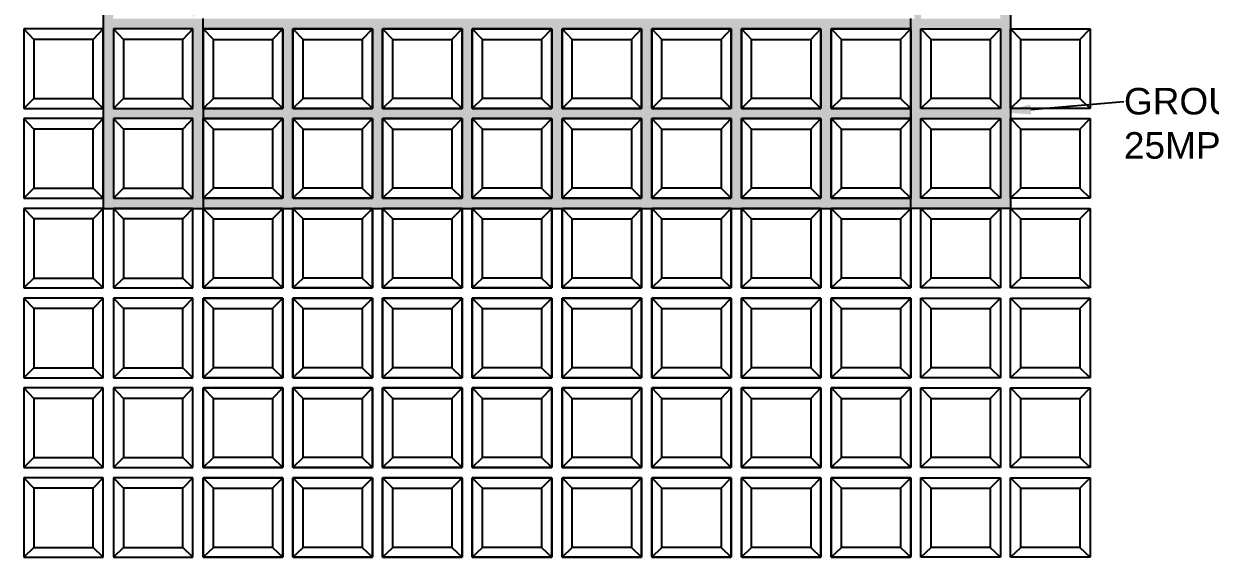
# Model space of a CAD drawing. Header units: inches. Extents: x -6483 to 5836, y -464 to 6086.
# Drawn here: x -6483 to -664, y -464 to 2151 of the extents above; entities that cross this region are included whole.
import ezdxf
from ezdxf import colors
from ezdxf.entities.mleader import LeaderData, LeaderLine
from ezdxf.math import Vec2, Vec3

# ---------------------------------------------------------------- set-up
doc = ezdxf.new("R2010")
doc.units = ezdxf.units.IN
doc.header["$MEASUREMENT"] = 0
doc.linetypes.add('HIDDEN', pattern=[0.375, 0.25, -0.125])
doc.styles.get("Standard").update_dxf_attribs({"font": 'arial.ttf'})

# ---------------------------------------------------------------- blocks, each defined once
blk = doc.blocks.new('*U2')
at = {"linetype": 'HIDDEN'}
for p, q in [((-195, 195), (-195, -195)), ((195, 195), (-195, 195)), ((195, -195), (195, 195)), ((-195, -195), (195, -195))]:
    blk.add_line(p, q, dxfattribs=at)
blk = doc.blocks.new('*U3')
at = {"color": 0, "linetype": 'ByBlock', "lineweight": -2, "transparency": 16777216}
for p in [(0, 0), (440, 0), (880, 0), (1320, 0), (1760, 0), (2200, 0), (2640, 0), (3080, 0), (0, -440), (440, -440), (880, -440), (1320, -440), (1760, -440), (2200, -440), (2640, -440), (3080, -440), (0, -880), (440, -880), (880, -880), (1320, -880), (1760, -880), (2200, -880), (2640, -880), (3080, -880), (0, -1320), (440, -1320), (880, -1320), (1320, -1320), (1760, -1320), (2200, -1320), (2640, -1320), (3080, -1320), (0, -1760), (440, -1760), (880, -1760), (1320, -1760), (1760, -1760), (2200, -1760), (2640, -1760), (3080, -1760), (0, -2200), (440, -2200), (880, -2200), (1320, -2200), (1760, -2200), (2200, -2200), (2640, -2200), (3080, -2200)]:
    blk.add_blockref('*U2', p, dxfattribs=at)
blk = doc.blocks.new('*U4')
for p, q in [((-195, 195), (195, 195)), ((-195, -195), (-195, 195)), ((195, 195), (195, -195)), ((195, -195), (-195, -195))]:
    blk.add_line(p, q)
blk = doc.blocks.new('*U5')
at = {"color": 0, "linetype": 'ByBlock', "lineweight": -2, "transparency": 16777216}
for p in [(0, 0), (440, 0), (880, 0), (1320, 0), (1760, 0), (2200, 0), (2640, 0), (3080, 0), (0, -440), (440, -440), (880, -440), (1320, -440), (1760, -440), (2200, -440), (2640, -440), (3080, -440), (0, -880), (440, -880), (880, -880), (1320, -880), (1760, -880), (2200, -880), (2640, -880), (3080, -880), (0, -1320), (440, -1320), (880, -1320), (1320, -1320), (1760, -1320), (2200, -1320), (2640, -1320), (3080, -1320), (0, -1760), (440, -1760), (880, -1760), (1320, -1760), (1760, -1760), (2200, -1760), (2640, -1760), (3080, -1760), (0, -2200), (440, -2200), (880, -2200), (1320, -2200), (1760, -2200), (2200, -2200), (2640, -2200), (3080, -2200)]:
    blk.add_blockref('*U4', p, dxfattribs=at)
blk = doc.blocks.new('*U6')
blk.add_lwpolyline([(145, 145), (145, -145), (-145, -145), (-145, 145)], close=True)
blk = doc.blocks.new('*U7')
at = {"color": 0, "linetype": 'ByBlock', "lineweight": -2, "transparency": 16777216}
for p in [(0, 0), (440, 0), (880, 0), (1320, 0), (1760, 0), (2200, 0), (2640, 0), (3080, 0), (0, -440), (440, -440), (880, -440), (1320, -440), (1760, -440), (2200, -440), (2640, -440), (3080, -440), (0, -880), (440, -880), (880, -880), (1320, -880), (1760, -880), (2200, -880), (2640, -880), (3080, -880), (0, -1320), (440, -1320), (880, -1320), (1320, -1320), (1760, -1320), (2200, -1320), (2640, -1320), (3080, -1320), (0, -1760), (440, -1760), (880, -1760), (1320, -1760), (1760, -1760), (2200, -1760), (2640, -1760), (3080, -1760), (0, -2200), (440, -2200), (880, -2200), (1320, -2200), (1760, -2200), (2200, -2200), (2640, -2200), (3080, -2200)]:
    blk.add_blockref('*U6', p, dxfattribs=at)

msp = doc.modelspace()

# ---------------------------------------------------------------- hatches: boundary and pattern name
h = msp.add_hatch()
h.set_pattern_fill('AR-CONC', color=256, scale=10)
h.set_pattern_definition([(50, (0, 0), (71.726, -6.2752), [7.5, -82.5]), (355, (0, 0), (-13.87513, 75.2192), [6, -66]), (100.4514, (5.98, -0.52), (57.8509, 68.944), [6.374, -70.1142]), (46.1842, (0, 20), (106.7241, -16.5519), [11.25, -123.75]), (96.6356, (8.89, 18.62), (93.4662, 97.4119), [9.561, -105.1714]), (351.1842, (0, 20), (93.4662, 97.4119), [9, -99]), (21, (10, 15), (59.6907, -40.2619), [7.5, -82.5]), (326, (10, 15), (24.33153, 72.515), [6, -66]), (71.4514, (14.974, 11.645), (84.02224, 32.2531), [6.374, -70.1142]), (37.5, (0, 0), (1.215986, 33.289385), [0, -65.2, 0, -67, 0, -66.25]), (7.5, (0, 0), (26.30695, 39.44117), [0, -38.2, 0, -63.7, 0, -25.25]), (327.5, (-22.3, 0), (53.38224, -2.25549), [0, -25, 0, -78, 0, -103.5]), (317.5, (-32.3, 0), (58.31862, 10.0105), [0, -32.5, 0, -51.8, 0, -73.5])])
h.paths.add_polyline_path([(-4332.5, 4815.5), (-4333, 4816), (-4723, 4816), (-4723, 5206), (-4333, 5206), (-4333, 4808.1), (-4332.5, 4808.1), (-4332.5, 4428.1), (-2715.7, 4428.1), (-2523, 3709.1), (-2523, 3886), (-2133, 3886), (-2133, 3496), (-2465.9, 3496), (-2452.5, 3446), (-2133, 3446), (-2133, 3056), (-2348, 3056), (-2112.2, 2176), (-2133, 2176), (-2133, 2126), (-2133, 1736), (-2133, 1686), (-2133, 1296), (-2133, 1246), (-1643, 1246), (-1643, 5696), (-6093, 5696), (-6093, 1246), (-5603, 1246), (-5603, 1296), (-5603, 1686), (-5603, 1736), (-5603, 2126), (-5603, 2176), (-5652.8, 2176), (-6043, 2176), (-6043, 2566), (-5653, 2566), (-5653, 2176), (-5652.8, 2176), (-5417, 3056), (-5603, 3056), (-5603, 3446), (-5312.5, 3446), (-5299.1, 3496), (-5603, 3496), (-5603, 3886), (-5213, 3886), (-5213, 3817.2), (-5049.3, 4428.1), (-4332.5, 4428.1)])
h.paths.add_polyline_path([(-5213, 4376), (-5603, 4376), (-5603, 4766), (-5213, 4766)], flags=16)
h.paths.add_polyline_path([(-5163, 4816), (-5163, 5206), (-4773, 5206), (-4773, 4816)], flags=16)
h.paths.add_polyline_path([(-5263, 4714.5), (-5263, 4424.5), (-5553, 4424.5), (-5553, 4714.5)], flags=0)
h.paths.add_polyline_path([(-5113, 4864.5), (-5113, 5154.5), (-4823, 5154.5), (-4823, 4864.5)], flags=0)
h.paths.add_polyline_path([(-5213, 4816), (-5603, 4816), (-5603, 5206), (-5213, 5206)], flags=16)
h.paths.add_polyline_path([(-5263, 4864.5), (-5553, 4864.5), (-5553, 5154.5), (-5263, 5154.5)], flags=0)
h.paths.add_polyline_path([(-5213, 4326), (-5213, 3936), (-5603, 3936), (-5603, 4326)], flags=16)
h.paths.add_polyline_path([(-5263, 4274.5), (-5263, 3984.5), (-5553, 3984.5), (-5553, 4274.5)], flags=0)
h.paths.add_polyline_path([(-5653, 4376), (-6043, 4376), (-6043, 4766), (-5653, 4766)], flags=16)
h.paths.add_polyline_path([(-5703, 4714.5), (-5703, 4424.5), (-5993, 4424.5), (-5993, 4714.5)], flags=0)
h.paths.add_polyline_path([(-5653, 4816), (-6043, 4816), (-6043, 5206), (-5653, 5206)], flags=16)
h.paths.add_polyline_path([(-5703, 4864.5), (-5993, 4864.5), (-5993, 5154.5), (-5703, 5154.5)], flags=0)
h.paths.add_polyline_path([(-5163, 5256), (-5163, 5646), (-4773, 5646), (-4773, 5256)], flags=16)
h.paths.add_polyline_path([(-5113, 5304.5), (-5113, 5594.5), (-4823, 5594.5), (-4823, 5304.5)], flags=0)
h.paths.add_polyline_path([(-5213, 5256), (-5603, 5256), (-5603, 5646), (-5213, 5646)], flags=16)
h.paths.add_polyline_path([(-5263, 5304.5), (-5553, 5304.5), (-5553, 5594.5), (-5263, 5594.5)], flags=0)
h.paths.add_polyline_path([(-5653, 4326), (-5653, 3936), (-6043, 3936), (-6043, 4326)], flags=16)
h.paths.add_polyline_path([(-5703, 4274.5), (-5703, 3984.5), (-5993, 3984.5), (-5993, 4274.5)], flags=0)
h.paths.add_polyline_path([(-4723, 5256), (-4723, 5646), (-4333, 5646), (-4333, 5256)], flags=16)
h.paths.add_polyline_path([(-4673, 5304.5), (-4673, 5594.5), (-4383, 5594.5), (-4383, 5304.5)], flags=0)
h.paths.add_polyline_path([(-5653, 5256), (-6043, 5256), (-6043, 5646), (-5653, 5646)], flags=16)
h.paths.add_polyline_path([(-5703, 5304.5), (-5993, 5304.5), (-5993, 5594.5), (-5703, 5594.5)], flags=0)
h.paths.add_polyline_path([(-4283, 4816), (-4283, 5206), (-3893, 5206), (-3893, 4816)], flags=16)
h.paths.add_polyline_path([(-4233, 4864.5), (-4233, 5154.5), (-3943, 5154.5), (-3943, 4864.5)], flags=0)
h.paths.add_polyline_path([(-5653, 3886), (-5653, 3496), (-6043, 3496), (-6043, 3886)], flags=16)
h.paths.add_polyline_path([(-5703, 3834.5), (-5703, 3544.5), (-5993, 3544.5), (-5993, 3834.5)], flags=0)
h.paths.add_polyline_path([(-4283, 5256), (-4283, 5646), (-3893, 5646), (-3893, 5256)], flags=16)
h.paths.add_polyline_path([(-4233, 5304.5), (-4233, 5594.5), (-3943, 5594.5), (-3943, 5304.5)], flags=0)
h.paths.add_polyline_path([(-3843, 4816), (-3843, 5206), (-3453, 5206), (-3453, 4816)], flags=16)
h.paths.add_polyline_path([(-3793, 4864.5), (-3793, 5154.5), (-3503, 5154.5), (-3503, 4864.5)], flags=0)
h.paths.add_polyline_path([(-5653, 3446), (-5653, 3056), (-6043, 3056), (-6043, 3446)], flags=16)
h.paths.add_polyline_path([(-5703, 3394.5), (-5703, 3104.5), (-5993, 3104.5), (-5993, 3394.5)], flags=0)
h.paths.add_polyline_path([(-3843, 5256), (-3843, 5646), (-3453, 5646), (-3453, 5256)], flags=16)
h.paths.add_polyline_path([(-3793, 5304.5), (-3793, 5594.5), (-3503, 5594.5), (-3503, 5304.5)], flags=0)
h.paths.add_polyline_path([(-3403, 4816), (-3403, 5206), (-3013, 5206), (-3013, 4816)], flags=16)
h.paths.add_polyline_path([(-3353, 4864.5), (-3353, 5154.5), (-3063, 5154.5), (-3063, 4864.5)], flags=0)
h.paths.add_polyline_path([(-5653, 3006), (-5653, 2616), (-6043, 2616), (-6043, 3006)], flags=16)
h.paths.add_polyline_path([(-5703, 2954.5), (-5703, 2664.5), (-5993, 2664.5), (-5993, 2954.5)], flags=0)
h.paths.add_polyline_path([(-3403, 5256), (-3403, 5646), (-3013, 5646), (-3013, 5256)], flags=16)
h.paths.add_polyline_path([(-3353, 5304.5), (-3353, 5594.5), (-3063, 5594.5), (-3063, 5304.5)], flags=0)
h.paths.add_polyline_path([(-2963, 4816), (-2963, 5206), (-2573, 5206), (-2573, 4816)], flags=16)
h.paths.add_polyline_path([(-2913, 4864.5), (-2913, 5154.5), (-2623, 5154.5), (-2623, 4864.5)], flags=0)
h.paths.add_polyline_path([(-2963, 5256), (-2963, 5646), (-2573, 5646), (-2573, 5256)], flags=16)
h.paths.add_polyline_path([(-2913, 5304.5), (-2913, 5594.5), (-2623, 5594.5), (-2623, 5304.5)], flags=0)
h.paths.add_polyline_path([(-2523, 4766), (-2133, 4766), (-2133, 4376), (-2523, 4376)], flags=16)
h.paths.add_polyline_path([(-2473, 4714.5), (-2183, 4714.5), (-2183, 4424.5), (-2473, 4424.5)], flags=0)
h.paths.add_polyline_path([(-2523, 4816), (-2523, 5206), (-2133, 5206), (-2133, 4816)], flags=16)
h.paths.add_polyline_path([(-2473, 4864.5), (-2473, 5154.5), (-2183, 5154.5), (-2183, 4864.5)], flags=0)
h.paths.add_polyline_path([(-2523, 4326), (-2133, 4326), (-2133, 3936), (-2523, 3936)], flags=16)
h.paths.add_polyline_path([(-2473, 4274.5), (-2183, 4274.5), (-2183, 3984.5), (-2473, 3984.5)], flags=0)
h.paths.add_polyline_path([(-5653, 2126), (-5653, 1736), (-6043, 1736), (-6043, 2126)], flags=16)
h.paths.add_polyline_path([(-5703, 2074.5), (-5703, 1784.5), (-5993, 1784.5), (-5993, 2074.5)], flags=0)
h.paths.add_polyline_path([(-2523, 5256), (-2523, 5646), (-2133, 5646), (-2133, 5256)], flags=16)
h.paths.add_polyline_path([(-2473, 5304.5), (-2473, 5594.5), (-2183, 5594.5), (-2183, 5304.5)], flags=0)
h.paths.add_polyline_path([(-2083, 4766), (-1693, 4766), (-1693, 4376), (-2083, 4376)], flags=16)
h.paths.add_polyline_path([(-2033, 4714.5), (-1743, 4714.5), (-1743, 4424.5), (-2033, 4424.5)], flags=0)
h.paths.add_polyline_path([(-2083, 4816), (-2083, 5206), (-1693, 5206), (-1693, 4816)], flags=16)
h.paths.add_polyline_path([(-2033, 4864.5), (-2033, 5154.5), (-1743, 5154.5), (-1743, 4864.5)], flags=0)
h.paths.add_polyline_path([(-2083, 4326), (-1693, 4326), (-1693, 3936), (-2083, 3936)], flags=16)
h.paths.add_polyline_path([(-2033, 4274.5), (-1743, 4274.5), (-1743, 3984.5), (-2033, 3984.5)], flags=0)
h.paths.add_polyline_path([(-5653, 1686), (-5653, 1296), (-6043, 1296), (-6043, 1686)], flags=16)
h.paths.add_polyline_path([(-5703, 1634.5), (-5703, 1344.5), (-5993, 1344.5), (-5993, 1634.5)], flags=0)
h.paths.add_polyline_path([(-2083, 5256), (-2083, 5646), (-1693, 5646), (-1693, 5256)], flags=16)
h.paths.add_polyline_path([(-2033, 5304.5), (-2033, 5594.5), (-1743, 5594.5), (-1743, 5304.5)], flags=0)
h.paths.add_polyline_path([(-2083, 3886), (-1693, 3886), (-1693, 3496), (-2083, 3496)], flags=16)
h.paths.add_polyline_path([(-2033, 3834.5), (-1743, 3834.5), (-1743, 3544.5), (-2033, 3544.5)], flags=0)
h.paths.add_polyline_path([(-2083, 3446), (-1693, 3446), (-1693, 3056), (-2083, 3056)], flags=16)
h.paths.add_polyline_path([(-2033, 3394.5), (-1743, 3394.5), (-1743, 3104.5), (-2033, 3104.5)], flags=0)
h.paths.add_polyline_path([(-2083, 3006), (-1693, 3006), (-1693, 2616), (-2083, 2616)], flags=16)
h.paths.add_polyline_path([(-2033, 2954.5), (-1743, 2954.5), (-1743, 2664.5), (-2033, 2664.5)], flags=0)
h.paths.add_polyline_path([(-2083, 2566), (-1693, 2566), (-1693, 2176), (-2083, 2176)], flags=16)
h.paths.add_polyline_path([(-2033, 2514.5), (-1743, 2514.5), (-1743, 2224.5), (-2033, 2224.5)], flags=0)
h.paths.add_polyline_path([(-2083, 2126), (-1693, 2126), (-1693, 1736), (-2083, 1736)], flags=16)
h.paths.add_polyline_path([(-2033, 2074.5), (-1743, 2074.5), (-1743, 1784.5), (-2033, 1784.5)], flags=0)
h.paths.add_polyline_path([(-2083, 1686), (-1693, 1686), (-1693, 1296), (-2083, 1296)], flags=16)
h.paths.add_polyline_path([(-2033, 1634.5), (-1743, 1634.5), (-1743, 1344.5), (-2033, 1344.5)], flags=0)
h = msp.add_hatch()
h.set_pattern_fill('AR-CONC', color=256, scale=10)
h.set_pattern_definition([(50, (-5663.964, -487.377), (71.726, -6.2752), [7.5, -82.5]), (355, (-5663.964, -487.38), (-13.8751, 75.2192), [6, -66]), (100.4514, (-5657.99, -487.9), (57.8509, 68.944), [6.374, -70.1142]), (46.1842, (-5663.96, -467.38), (106.7241, -16.552), [11.25, -123.75]), (96.6356, (-5655.07, -468.76), (93.4662, 97.4119), [9.561, -105.1714]), (351.1842, (-5663.96, -467.38), (93.4662, 97.4119), [9, -99]), (21, (-5653.964, -472.377), (59.6907, -40.2619), [7.5, -82.5]), (326, (-5653.964, -472.38), (24.3315, 72.515), [6, -66]), (71.4514, (-5648.99, -475.73), (84.0222, 32.2531), [6.374, -70.1142]), (37.5, (-5663.964, -487.377), (1.21599, 33.28939), [0, -65.2, 0, -67, 0, -66.25]), (7.5, (-5663.964, -487.377), (26.30695, 39.44117), [0, -38.2, 0, -63.7, 0, -25.25]), (327.5, (-5686.264, -487.377), (53.38224, -2.25549), [0, -25, 0, -78, 0, -103.5]), (317.5, (-5696.264, -487.377), (58.3186, 10.0105), [0, -32.5, 0, -51.8, 0, -73.5])])
h.paths.add_polyline_path([(-2133, 1736), (-2523, 1736), (-2523, 2126), (-2133, 2126), (-2133, 2176), (-5603, 2176), (-5603, 2126), (-5213, 2126), (-5213, 1736), (-5603, 1736), (-5603, 1686), (-5213, 1686), (-5213, 1296), (-5603, 1296), (-5603, 1246), (-5213, 1246), (-5163, 1246), (-4773, 1246), (-4723, 1246), (-4333, 1246), (-4283, 1246), (-3893, 1246), (-3843, 1246), (-3453, 1246), (-3403, 1246), (-3013, 1246), (-2963, 1246), (-2573, 1246), (-2523, 1246), (-2133, 1246), (-2133, 1296), (-2523, 1296), (-2523, 1686), (-2133, 1686)])
h.paths.add_polyline_path([(-3893, 1736), (-4283, 1736), (-4283, 2126), (-3893, 2126)], flags=16)
h.paths.add_polyline_path([(-3843, 1736), (-3843, 2126), (-3453, 2126), (-3453, 1736)], flags=16)
h.paths.add_polyline_path([(-3893, 1686), (-3893, 1296), (-4283, 1296), (-4283, 1686)], flags=16)
h.paths.add_polyline_path([(-3843, 1686), (-3453, 1686), (-3453, 1296), (-3843, 1296)], flags=16)
h.paths.add_polyline_path([(-4333, 1736), (-4723, 1736), (-4723, 2126), (-4333, 2126)], flags=16)
h.paths.add_polyline_path([(-4333, 1686), (-4333, 1296), (-4723, 1296), (-4723, 1686)], flags=16)
h.paths.add_polyline_path([(-3403, 1736), (-3403, 2126), (-3013, 2126), (-3013, 1736)], flags=16)
h.paths.add_polyline_path([(-3403, 1686), (-3013, 1686), (-3013, 1296), (-3403, 1296)], flags=16)
h.paths.add_polyline_path([(-4773, 1736), (-5163, 1736), (-5163, 2126), (-4773, 2126)], flags=16)
h.paths.add_polyline_path([(-4773, 1686), (-4773, 1296), (-5163, 1296), (-5163, 1686)], flags=16)
h.paths.add_polyline_path([(-2963, 1736), (-2963, 2126), (-2573, 2126), (-2573, 1736)], flags=16)
h.paths.add_polyline_path([(-2963, 1686), (-2573, 1686), (-2573, 1296), (-2963, 1296)], flags=16)

# ---------------------------------------------------------------- linework, layer by layer
for p, q in [((-6093, 5696), (-6093, 1246)), ((-1643, 5696), (-1643, 1246)), ((-5603, 2126), (-5603, 2176)), ((-2133, 2126), (-2133, 2176)), ((-6433, 2074.5), (-6483, 2126)), ((-6093, 2126), (-6483, 2126)), ((-6483, 2126), (-6483, 1736)), ((-6093, 2126), (-6143, 2074.5)), ((-6093, 1736), (-6093, 2126)), ((-5993, 2074.5), (-6043, 2126)), ((-5653, 2126), (-6043, 2126)), ((-6043, 2126), (-6043, 1736)), ((-5653, 2126), (-5703, 2074.5)), ((-5653, 1736), (-5653, 2126)), ((-5603, 2126), (-5553, 2074.5)), ((-5263, 2074.5), (-5213, 2126)), ((-5163, 2126), (-5113, 2074.5)), ((-4823, 2074.5), (-4773, 2126)), ((-4723, 2126), (-4673, 2074.5)), ((-4383, 2074.5), (-4333, 2126)), ((-4283, 2126), (-4233, 2074.5)), ((-3943, 2074.5), (-3893, 2126)), ((-3843, 2126), (-3793, 2074.5)), ((-3503, 2074.5), (-3453, 2126)), ((-3403, 2126), (-3353, 2074.5)), ((-3063, 2074.5), (-3013, 2126)), ((-2963, 2126), (-2913, 2074.5)), ((-2623, 2074.5), (-2573, 2126)), ((-2523, 2126), (-2473, 2074.5)), ((-2183, 2074.5), (-2133, 2126)), ((-2083, 2126), (-1693, 2126)), ((-2083, 1736), (-2083, 2126)), ((-2083, 2126), (-2033, 2074.5)), ((-1743, 2074.5), (-1693, 2126)), ((-1693, 2126), (-1693, 1736)), ((-1643, 2126), (-1253, 2126)), ((-1643, 1736), (-1643, 2126)), ((-1643, 2126), (-1593, 2074.5)), ((-1303, 2074.5), (-1253, 2126)), ((-1253, 2126), (-1253, 1736)), ((-6143, 2074.5), (-6433, 2074.5)), ((-6433, 2074.5), (-6433, 1784.5)), ((-6143, 1784.5), (-6143, 2074.5)), ((-5703, 2074.5), (-5993, 2074.5)), ((-5993, 2074.5), (-5993, 1784.5)), ((-5703, 1784.5), (-5703, 2074.5)), ((-2033, 2074.5), (-1743, 2074.5)), ((-2033, 1784.5), (-2033, 2074.5)), ((-1743, 2074.5), (-1743, 1784.5)), ((-1593, 2074.5), (-1303, 2074.5)), ((-1593, 1784.5), (-1593, 2074.5)), ((-1303, 2074.5), (-1303, 1784.5)), ((-6433, 1784.5), (-6483, 1736)), ((-6433, 1784.5), (-6143, 1784.5)), ((-6093, 1736), (-6143, 1784.5)), ((-5993, 1784.5), (-6043, 1736)), ((-5993, 1784.5), (-5703, 1784.5)), ((-5653, 1736), (-5703, 1784.5)), ((-5603, 1736), (-5553, 1784.5)), ((-5263, 1784.5), (-5213, 1736)), ((-5163, 1736), (-5113, 1784.5)), ((-4823, 1784.5), (-4773, 1736)), ((-4723, 1736), (-4673, 1784.5)), ((-4383, 1784.5), (-4333, 1736)), ((-4283, 1736), (-4233, 1784.5)), ((-3943, 1784.5), (-3893, 1736)), ((-3843, 1736), (-3793, 1784.5)), ((-3503, 1784.5), (-3453, 1736)), ((-3403, 1736), (-3353, 1784.5)), ((-3063, 1784.5), (-3013, 1736)), ((-2963, 1736), (-2913, 1784.5)), ((-2623, 1784.5), (-2573, 1736)), ((-2523, 1736), (-2473, 1784.5)), ((-2183, 1784.5), (-2133, 1736)), ((-2083, 1736), (-2033, 1784.5)), ((-1743, 1784.5), (-2033, 1784.5)), ((-1743, 1784.5), (-1693, 1736)), ((-1643, 1736), (-1593, 1784.5)), ((-1303, 1784.5), (-1593, 1784.5)), ((-1303, 1784.5), (-1253, 1736)), ((-6483, 1736), (-6093, 1736)), ((-6043, 1736), (-5653, 1736)), ((-5603, 1736), (-5603, 1686)), ((-2133, 1686), (-2133, 1736)), ((-2133, 1736), (-2133, 1686)), ((-1693, 1736), (-2083, 1736)), ((-1253, 1736), (-1643, 1736)), ((-6433, 1634.5), (-6483, 1686)), ((-6093, 1686), (-6483, 1686)), ((-6483, 1686), (-6483, 1296)), ((-6143, 1634.5), (-6433, 1634.5)), ((-6433, 1634.5), (-6433, 1344.5)), ((-6093, 1686), (-6143, 1634.5)), ((-6143, 1344.5), (-6143, 1634.5)), ((-6093, 1296), (-6093, 1686)), ((-5993, 1634.5), (-6043, 1686)), ((-5653, 1686), (-6043, 1686)), ((-6043, 1686), (-6043, 1296)), ((-5703, 1634.5), (-5993, 1634.5)), ((-5993, 1634.5), (-5993, 1344.5)), ((-5653, 1686), (-5703, 1634.5)), ((-5703, 1344.5), (-5703, 1634.5)), ((-5653, 1296), (-5653, 1686)), ((-5603, 1686), (-5553, 1634.5)), ((-5263, 1634.5), (-5213, 1686)), ((-5163, 1686), (-5113, 1634.5)), ((-4823, 1634.5), (-4773, 1686)), ((-4723, 1686), (-4673, 1634.5)), ((-4383, 1634.5), (-4333, 1686)), ((-4283, 1686), (-4233, 1634.5)), ((-3943, 1634.5), (-3893, 1686)), ((-3843, 1686), (-3793, 1634.5)), ((-3503, 1634.5), (-3453, 1686)), ((-3403, 1686), (-3353, 1634.5)), ((-3063, 1634.5), (-3013, 1686)), ((-2963, 1686), (-2913, 1634.5)), ((-2623, 1634.5), (-2573, 1686)), ((-2523, 1686), (-2473, 1634.5)), ((-2183, 1634.5), (-2133, 1686)), ((-2083, 1686), (-1693, 1686)), ((-2083, 1296), (-2083, 1686)), ((-2083, 1686), (-2033, 1634.5)), ((-2033, 1634.5), (-1743, 1634.5)), ((-2033, 1344.5), (-2033, 1634.5)), ((-1743, 1634.5), (-1693, 1686)), ((-1743, 1634.5), (-1743, 1344.5)), ((-1693, 1686), (-1693, 1296)), ((-1643, 1686), (-1253, 1686)), ((-1643, 1296), (-1643, 1686)), ((-1643, 1686), (-1593, 1634.5)), ((-1593, 1634.5), (-1303, 1634.5)), ((-1593, 1344.5), (-1593, 1634.5)), ((-1303, 1634.5), (-1253, 1686)), ((-1303, 1634.5), (-1303, 1344.5)), ((-1253, 1686), (-1253, 1296)), ((-6433, 1344.5), (-6483, 1296)), ((-6433, 1344.5), (-6143, 1344.5)), ((-6093, 1296), (-6143, 1344.5)), ((-5993, 1344.5), (-6043, 1296)), ((-5993, 1344.5), (-5703, 1344.5)), ((-5653, 1296), (-5703, 1344.5)), ((-5603, 1296), (-5553, 1344.5)), ((-5263, 1344.5), (-5213, 1296)), ((-5163, 1296), (-5113, 1344.5)), ((-4823, 1344.5), (-4773, 1296)), ((-4723, 1296), (-4673, 1344.5)), ((-4383, 1344.5), (-4333, 1296)), ((-4283, 1296), (-4233, 1344.5)), ((-3943, 1344.5), (-3893, 1296)), ((-3843, 1296), (-3793, 1344.5)), ((-3503, 1344.5), (-3453, 1296)), ((-3403, 1296), (-3353, 1344.5)), ((-3063, 1344.5), (-3013, 1296)), ((-2963, 1296), (-2913, 1344.5)), ((-2623, 1344.5), (-2573, 1296)), ((-2523, 1296), (-2473, 1344.5)), ((-2183, 1344.5), (-2133, 1296)), ((-2083, 1296), (-2033, 1344.5)), ((-1743, 1344.5), (-2033, 1344.5)), ((-1743, 1344.5), (-1693, 1296)), ((-1643, 1296), (-1593, 1344.5)), ((-1303, 1344.5), (-1593, 1344.5)), ((-1303, 1344.5), (-1253, 1296)), ((-6483, 1296), (-6093, 1296)), ((-6043, 1296), (-5653, 1296)), ((-5603, 1296), (-5603, 1246)), ((-2133, 1246), (-2133, 1296)), ((-1693, 1296), (-2083, 1296)), ((-1253, 1296), (-1643, 1296)), ((-6433, 1194.5), (-6483, 1246)), ((-6093, 1246), (-6483, 1246)), ((-6483, 1246), (-6483, 856)), ((-6093, 1246), (-6143, 1194.5)), ((-6093, 856), (-6093, 1246)), ((-6093, 1246), (-5603, 1246)), ((-5993, 1194.5), (-6043, 1246)), ((-5653, 1246), (-6043, 1246)), ((-6043, 1246), (-6043, 856)), ((-5653, 1246), (-5703, 1194.5)), ((-5653, 856), (-5653, 1246)), ((-5603, 1246), (-5553, 1194.5)), ((-5263, 1194.5), (-5213, 1246)), ((-5213, 1246), (-5163, 1246)), ((-5163, 1246), (-5113, 1194.5)), ((-4823, 1194.5), (-4773, 1246)), ((-4773, 1246), (-4723, 1246)), ((-4723, 1246), (-4673, 1194.5)), ((-4383, 1194.5), (-4333, 1246)), ((-4333, 1246), (-4283, 1246)), ((-4283, 1246), (-4233, 1194.5)), ((-3943, 1194.5), (-3893, 1246)), ((-3893, 1246), (-3843, 1246)), ((-3843, 1246), (-3793, 1194.5)), ((-3503, 1194.5), (-3453, 1246)), ((-3453, 1246), (-3403, 1246)), ((-3403, 1246), (-3353, 1194.5)), ((-3063, 1194.5), (-3013, 1246)), ((-3013, 1246), (-2963, 1246)), ((-2963, 1246), (-2913, 1194.5)), ((-2623, 1194.5), (-2573, 1246)), ((-2573, 1246), (-2523, 1246)), ((-2523, 1246), (-2473, 1194.5)), ((-2183, 1194.5), (-2133, 1246)), ((-1643, 1246), (-2133, 1246)), ((-2083, 1246), (-1693, 1246)), ((-2083, 856), (-2083, 1246)), ((-2083, 1246), (-2033, 1194.5)), ((-1743, 1194.5), (-1693, 1246)), ((-1693, 1246), (-1693, 856)), ((-1643, 1246), (-1253, 1246)), ((-1643, 856), (-1643, 1246)), ((-1643, 1246), (-1593, 1194.5)), ((-1303, 1194.5), (-1253, 1246)), ((-1253, 1246), (-1253, 856)), ((-6143, 1194.5), (-6433, 1194.5)), ((-6433, 1194.5), (-6433, 904.5)), ((-6143, 904.5), (-6143, 1194.5)), ((-5703, 1194.5), (-5993, 1194.5)), ((-5993, 1194.5), (-5993, 904.5)), ((-5703, 904.5), (-5703, 1194.5)), ((-2033, 1194.5), (-1743, 1194.5)), ((-2033, 904.5), (-2033, 1194.5)), ((-1743, 1194.5), (-1743, 904.5)), ((-1593, 1194.5), (-1303, 1194.5)), ((-1593, 904.5), (-1593, 1194.5)), ((-1303, 1194.5), (-1303, 904.5)), ((-6433, 904.5), (-6483, 856)), ((-6433, 904.5), (-6143, 904.5)), ((-6093, 856), (-6143, 904.5)), ((-5993, 904.5), (-6043, 856)), ((-5993, 904.5), (-5703, 904.5)), ((-5653, 856), (-5703, 904.5)), ((-5603, 856), (-5553, 904.5)), ((-5263, 904.5), (-5213, 856)), ((-5163, 856), (-5113, 904.5)), ((-4823, 904.5), (-4773, 856)), ((-4723, 856), (-4673, 904.5)), ((-4383, 904.5), (-4333, 856)), ((-4283, 856), (-4233, 904.5)), ((-3943, 904.5), (-3893, 856)), ((-3843, 856), (-3793, 904.5)), ((-3503, 904.5), (-3453, 856)), ((-3403, 856), (-3353, 904.5)), ((-3063, 904.5), (-3013, 856)), ((-2963, 856), (-2913, 904.5)), ((-2623, 904.5), (-2573, 856)), ((-2523, 856), (-2473, 904.5)), ((-2183, 904.5), (-2133, 856)), ((-2083, 856), (-2033, 904.5)), ((-1743, 904.5), (-2033, 904.5)), ((-1743, 904.5), (-1693, 856)), ((-1643, 856), (-1593, 904.5)), ((-1303, 904.5), (-1593, 904.5)), ((-1303, 904.5), (-1253, 856)), ((-6483, 856), (-6093, 856)), ((-6043, 856), (-5653, 856)), ((-1693, 856), (-2083, 856)), ((-1253, 856), (-1643, 856)), ((-6433, 754.5), (-6483, 806)), ((-6093, 806), (-6483, 806)), ((-6483, 806), (-6483, 416)), ((-6093, 806), (-6143, 754.5)), ((-6093, 416), (-6093, 806)), ((-5993, 754.5), (-6043, 806)), ((-5653, 806), (-6043, 806)), ((-6043, 806), (-6043, 416)), ((-5653, 806), (-5703, 754.5)), ((-5653, 416), (-5653, 806)), ((-5603, 806), (-5553, 754.5)), ((-5263, 754.5), (-5213, 806)), ((-5163, 806), (-5113, 754.5)), ((-4823, 754.5), (-4773, 806)), ((-4723, 806), (-4673, 754.5)), ((-4383, 754.5), (-4333, 806)), ((-4283, 806), (-4233, 754.5)), ((-3943, 754.5), (-3893, 806)), ((-3843, 806), (-3793, 754.5)), ((-3503, 754.5), (-3453, 806)), ((-3403, 806), (-3353, 754.5)), ((-3063, 754.5), (-3013, 806)), ((-2963, 806), (-2913, 754.5)), ((-2623, 754.5), (-2573, 806)), ((-2523, 806), (-2473, 754.5)), ((-2183, 754.5), (-2133, 806)), ((-2083, 806), (-1693, 806)), ((-2083, 416), (-2083, 806)), ((-2083, 806), (-2033, 754.5)), ((-1743, 754.5), (-1693, 806)), ((-1693, 806), (-1693, 416)), ((-1643, 806), (-1253, 806)), ((-1643, 416), (-1643, 806)), ((-1643, 806), (-1593, 754.5)), ((-1303, 754.5), (-1253, 806)), ((-1253, 806), (-1253, 416)), ((-6143, 754.5), (-6433, 754.5)), ((-6433, 754.5), (-6433, 464.5)), ((-6143, 464.5), (-6143, 754.5)), ((-5703, 754.5), (-5993, 754.5)), ((-5993, 754.5), (-5993, 464.5)), ((-5703, 464.5), (-5703, 754.5)), ((-2033, 754.5), (-1743, 754.5)), ((-2033, 464.5), (-2033, 754.5)), ((-1743, 754.5), (-1743, 464.5)), ((-1593, 754.5), (-1303, 754.5)), ((-1593, 464.5), (-1593, 754.5)), ((-1303, 754.5), (-1303, 464.5)), ((-6433, 464.5), (-6483, 416)), ((-6483, 416), (-6093, 416)), ((-6433, 464.5), (-6143, 464.5)), ((-6093, 416), (-6143, 464.5)), ((-5993, 464.5), (-6043, 416)), ((-6043, 416), (-5653, 416)), ((-5993, 464.5), (-5703, 464.5)), ((-5653, 416), (-5703, 464.5)), ((-5603, 416), (-5553, 464.5)), ((-5263, 464.5), (-5213, 416)), ((-5163, 416), (-5113, 464.5)), ((-4823, 464.5), (-4773, 416)), ((-4723, 416), (-4673, 464.5)), ((-4383, 464.5), (-4333, 416)), ((-4283, 416), (-4233, 464.5)), ((-3943, 464.5), (-3893, 416)), ((-3843, 416), (-3793, 464.5)), ((-3503, 464.5), (-3453, 416)), ((-3403, 416), (-3353, 464.5)), ((-3063, 464.5), (-3013, 416)), ((-2963, 416), (-2913, 464.5)), ((-2623, 464.5), (-2573, 416)), ((-2523, 416), (-2473, 464.5)), ((-2183, 464.5), (-2133, 416)), ((-2083, 416), (-2033, 464.5)), ((-1693, 416), (-2083, 416)), ((-1743, 464.5), (-2033, 464.5)), ((-1743, 464.5), (-1693, 416)), ((-1643, 416), (-1593, 464.5)), ((-1253, 416), (-1643, 416)), ((-1303, 464.5), (-1593, 464.5)), ((-1303, 464.5), (-1253, 416)), ((-6433, 314.5), (-6483, 366)), ((-6093, 366), (-6483, 366)), ((-6483, 366), (-6483, -24)), ((-6093, 366), (-6143, 314.5)), ((-6093, -24), (-6093, 366)), ((-5993, 314.5), (-6043, 366)), ((-5653, 366), (-6043, 366)), ((-6043, 366), (-6043, -24)), ((-5653, 366), (-5703, 314.5)), ((-5653, -24), (-5653, 366)), ((-5603, 366), (-5553, 314.5)), ((-5263, 314.5), (-5213, 366)), ((-5163, 366), (-5113, 314.5)), ((-4823, 314.5), (-4773, 366)), ((-4723, 366), (-4673, 314.5)), ((-4383, 314.5), (-4333, 366)), ((-4283, 366), (-4233, 314.5)), ((-3943, 314.5), (-3893, 366)), ((-3843, 366), (-3793, 314.5)), ((-3503, 314.5), (-3453, 366)), ((-3403, 366), (-3353, 314.5)), ((-3063, 314.5), (-3013, 366)), ((-2963, 366), (-2913, 314.5)), ((-2623, 314.5), (-2573, 366)), ((-2523, 366), (-2473, 314.5)), ((-2183, 314.5), (-2133, 366)), ((-2083, 366), (-1693, 366)), ((-2083, -24), (-2083, 366)), ((-2083, 366), (-2033, 314.5)), ((-1743, 314.5), (-1693, 366)), ((-1693, 366), (-1693, -24)), ((-1643, 366), (-1253, 366)), ((-1643, -24), (-1643, 366)), ((-1643, 366), (-1593, 314.5)), ((-1303, 314.5), (-1253, 366)), ((-1253, 366), (-1253, -24)), ((-6143, 314.5), (-6433, 314.5)), ((-6433, 314.5), (-6433, 24.5)), ((-6143, 24.5), (-6143, 314.5)), ((-5703, 314.5), (-5993, 314.5)), ((-5993, 314.5), (-5993, 24.5)), ((-5703, 24.5), (-5703, 314.5)), ((-2033, 314.5), (-1743, 314.5)), ((-2033, 24.5), (-2033, 314.5)), ((-1743, 314.5), (-1743, 24.5)), ((-1593, 314.5), (-1303, 314.5)), ((-1593, 24.5), (-1593, 314.5)), ((-1303, 314.5), (-1303, 24.5)), ((-6433, 24.5), (-6483, -24)), ((-6433, 24.5), (-6143, 24.5)), ((-6093, -24), (-6143, 24.5)), ((-5993, 24.5), (-6043, -24)), ((-5993, 24.5), (-5703, 24.5)), ((-5653, -24), (-5703, 24.5)), ((-5603, -24), (-5553, 24.5)), ((-5263, 24.5), (-5213, -24)), ((-5163, -24), (-5113, 24.5)), ((-4823, 24.5), (-4773, -24)), ((-4723, -24), (-4673, 24.5)), ((-4383, 24.5), (-4333, -24)), ((-4283, -24), (-4233, 24.5)), ((-3943, 24.5), (-3893, -24)), ((-3843, -24), (-3793, 24.5)), ((-3503, 24.5), (-3453, -24)), ((-3403, -24), (-3353, 24.5)), ((-3063, 24.5), (-3013, -24)), ((-2963, -24), (-2913, 24.5)), ((-2623, 24.5), (-2573, -24)), ((-2523, -24), (-2473, 24.5)), ((-2183, 24.5), (-2133, -24)), ((-2083, -24), (-2033, 24.5)), ((-1743, 24.5), (-2033, 24.5)), ((-1743, 24.5), (-1693, -24)), ((-1643, -24), (-1593, 24.5)), ((-1303, 24.5), (-1593, 24.5)), ((-1303, 24.5), (-1253, -24)), ((-6483, -24), (-6093, -24)), ((-6043, -24), (-5653, -24)), ((-1693, -24), (-2083, -24)), ((-1253, -24), (-1643, -24)), ((-6433, -125.5), (-6483, -74)), ((-6093, -74), (-6483, -74)), ((-6483, -74), (-6483, -464)), ((-6093, -74), (-6143, -125.5)), ((-6093, -464), (-6093, -74)), ((-5993, -125.5), (-6043, -74)), ((-5653, -74), (-6043, -74)), ((-6043, -74), (-6043, -464)), ((-5653, -74), (-5703, -125.5)), ((-5653, -464), (-5653, -74)), ((-5603, -74), (-5553, -125.5)), ((-5263, -125.5), (-5213, -74)), ((-5163, -74), (-5113, -125.5)), ((-4823, -125.5), (-4773, -74)), ((-4723, -74), (-4673, -125.5)), ((-4383, -125.5), (-4333, -74)), ((-4283, -74), (-4233, -125.5)), ((-3943, -125.5), (-3893, -74)), ((-3843, -74), (-3793, -125.5)), ((-3503, -125.5), (-3453, -74)), ((-3403, -74), (-3353, -125.5)), ((-3063, -125.5), (-3013, -74)), ((-2963, -74), (-2913, -125.5)), ((-2623, -125.5), (-2573, -74)), ((-2523, -74), (-2473, -125.5)), ((-2523, -74), (-2133, -74)), ((-2523, -464), (-2523, -74)), ((-2523, -74), (-2473, -125.5)), ((-2183, -125.5), (-2133, -74)), ((-2133, -74), (-2133, -464)), ((-2083, -74), (-1693, -74)), ((-2083, -464), (-2083, -74)), ((-2083, -74), (-2033, -125.5)), ((-1743, -125.5), (-1693, -74)), ((-1693, -74), (-1693, -464)), ((-1643, -74), (-1253, -74)), ((-1643, -464), (-1643, -74)), ((-1643, -74), (-1593, -125.5)), ((-1303, -125.5), (-1253, -74)), ((-1253, -74), (-1253, -464)), ((-6143, -125.5), (-6433, -125.5)), ((-6433, -125.5), (-6433, -415.5)), ((-6143, -415.5), (-6143, -125.5)), ((-5703, -125.5), (-5993, -125.5)), ((-5993, -125.5), (-5993, -415.5)), ((-5703, -415.5), (-5703, -125.5)), ((-2473, -125.5), (-2183, -125.5)), ((-2473, -415.5), (-2473, -125.5)), ((-2183, -125.5), (-2183, -415.5)), ((-2033, -125.5), (-1743, -125.5)), ((-2033, -415.5), (-2033, -125.5)), ((-1743, -125.5), (-1743, -415.5)), ((-1593, -125.5), (-1303, -125.5)), ((-1593, -415.5), (-1593, -125.5)), ((-1303, -125.5), (-1303, -415.5)), ((-6433, -415.5), (-6483, -464)), ((-6483, -464), (-6093, -464)), ((-6433, -415.5), (-6143, -415.5)), ((-6093, -464), (-6143, -415.5)), ((-5993, -415.5), (-6043, -464)), ((-6043, -464), (-5653, -464)), ((-5993, -415.5), (-5703, -415.5)), ((-5653, -464), (-5703, -415.5)), ((-5603, -464), (-5553, -415.5)), ((-5263, -415.5), (-5213, -464)), ((-5163, -464), (-5113, -415.5)), ((-4823, -415.5), (-4773, -464)), ((-4723, -464), (-4673, -415.5)), ((-4383, -415.5), (-4333, -464)), ((-4283, -464), (-4233, -415.5)), ((-3943, -415.5), (-3893, -464)), ((-3843, -464), (-3793, -415.5)), ((-3503, -415.5), (-3453, -464)), ((-3403, -464), (-3353, -415.5)), ((-3063, -415.5), (-3013, -464)), ((-2963, -464), (-2913, -415.5)), ((-2623, -415.5), (-2573, -464)), ((-2523, -464), (-2473, -415.5)), ((-2133, -464), (-2523, -464)), ((-2183, -415.5), (-2473, -415.5)), ((-2183, -415.5), (-2133, -464)), ((-2083, -464), (-2033, -415.5)), ((-1693, -464), (-2083, -464)), ((-1743, -415.5), (-2033, -415.5)), ((-1743, -415.5), (-1693, -464)), ((-1643, -464), (-1593, -415.5)), ((-1253, -464), (-1643, -464)), ((-1303, -415.5), (-1593, -415.5)), ((-1303, -415.5), (-1253, -464))]:
    msp.add_line(p, q)

# ---------------------------------------------------------------- block references
for name, p in [('*U3', (-5408, 1931)), ('*U5', (-5408, 1931)), ('*U7', (-5408, 1929.5))]:
    msp.add_blockref(name, p)

# ---------------------------------------------------------------- leaders
ml = msp.add_multileader_mtext('Standard')
ml.set_content('GROUT WITH \\P25MPA CONCRETE', color=256)
ml.set_leader_properties()
ml.build(insert=Vec2(0, 0))
ml.multileader.update_dxf_attribs({"dogleg_length": 0.36, "arrow_head_size": 150})
ctx = ml.context
ctx.base_point, ctx.char_height, ctx.arrow_head_size, ctx.landing_gap_size, ctx.plane_origin = Vec3(-1087.3, 1770.2), 130, 150, 0.09, Vec3(-1976.2, 1065.8)
notes = []
notes.append((ctx, [(0, (1, 1, 0), (-1087.7, 1770.2), (1, 0), 0.36, [(0, [(-1693, 1717.9)], 0, [])])]))
ctx.mtext.insert, ctx.mtext.flow_direction = Vec3(-1087.2, 1836.3), 5
for ctx, leaders in notes:
    for number, flags, end, landing, length, lines in leaders:
        leader = LeaderData()
        leader.index, (leader.has_last_leader_line, leader.has_dogleg_vector, leader.attachment_direction) = number, flags
        leader.last_leader_point, leader.dogleg_vector, leader.dogleg_length = Vec3(end), Vec3(landing), length
        for number, points, colour, breaks in lines:
            line = LeaderLine()
            line.index, line.vertices, line.color, line.breaks = number, Vec3.list(points), colors.encode_raw_color(colour), breaks
            leader.lines.append(line)
        ctx.leaders.append(leader)

doc.saveas('drawing.dxf')
